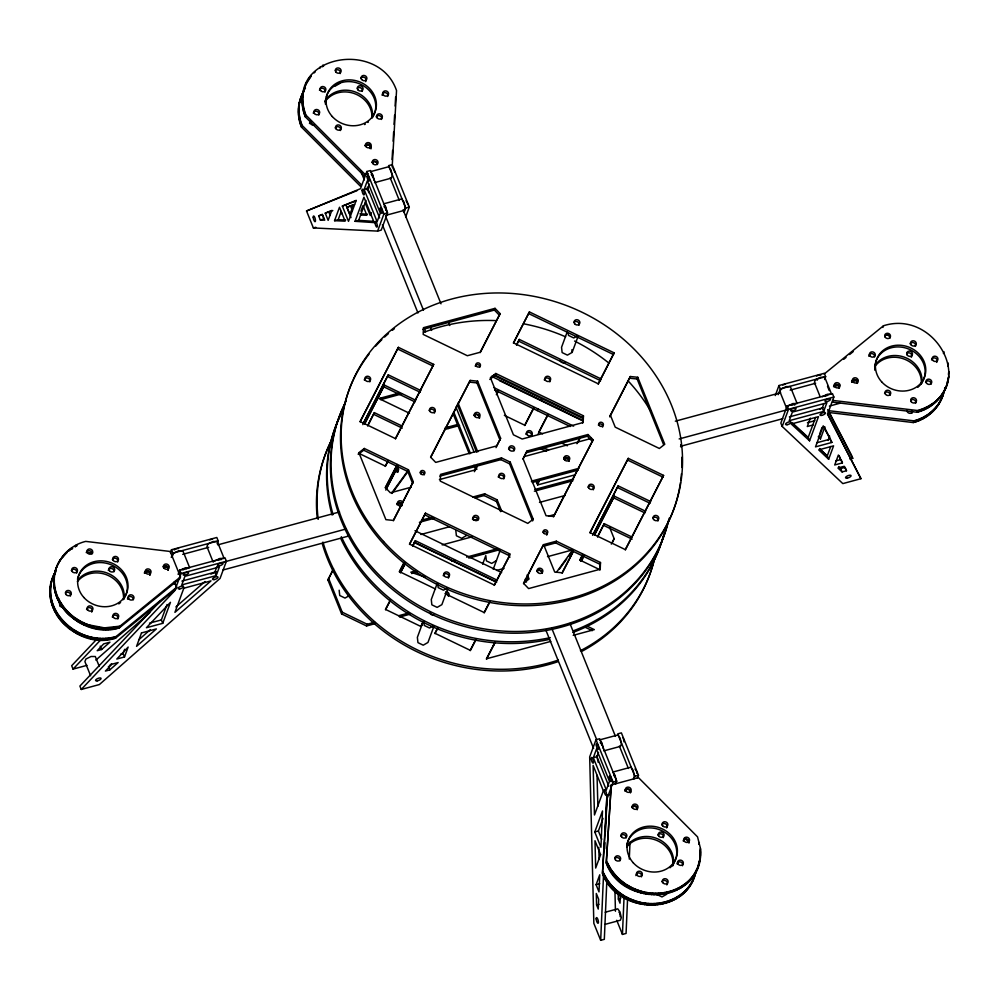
<?xml version="1.0" encoding="UTF-8"?>
<svg xmlns="http://www.w3.org/2000/svg" width="999" height="999" viewBox="0 0 999 999"><rect width="100%" height="100%" fill="white"/><g stroke="black" fill="none" stroke-linecap="round" stroke-linejoin="round"><path stroke-width="1.5" d="M174.388 581.568L176.673 587.225L176.036 588.935L115.497 638.211C77.785 650.936 32.88 606.705 56.281 570.304M176.673 587.225L116.121 636.5C80.907 648.039 37.4 610.352 54.258 574.063M53.746 582.042C53.559 563.224 67.42 545.704 85.714 541.396L170.205 551.473L180.469 576.91L179.832 578.633L119.281 627.909C83.104 639.71 39.735 600.324 58.054 563.748M367.844 173.551L364.985 174.326L364.348 176.049L305.257 116.783C302.073 108.554 300.749 98.976 303.958 90.559C297.927 101.061 297.502 114.273 302.098 125.375L361.188 184.64L360.552 186.363L301.461 127.098C296.666 115.547 297.365 101.723 304.046 91.046M364.985 174.326L305.894 115.072C283.853 55.569 378.696 38.049 396.541 90.572L392.17 166.983M700.424 856.88L699.787 858.603L700.411 848.251L697.539 836.862L638.448 777.609L611.251 784.952L606.256 863.086C622.777 909.952 705.594 903.608 700.411 848.251M947.789 381.506C944.317 396.516 931.93 408.566 917.082 412.262L832.592 402.172L833.216 400.462L917.706 410.539C980.444 391.308 937.611 308.491 883.503 325.749L824.15 374.051M582.604 422.889L583.428 415.796L495.816 373.489L490.409 377.709L513.424 434.802L522.165 439.023L583.191 422.515L583.428 415.796M599.637 569.605L600.461 562.512L556.331 541.196L543.506 544.667L523.538 583.316L528.621 588.586L600.224 569.23L600.461 562.512M606.855 880.456L604.32 939.335L600.686 940.309L603.571 873.688M604.645 848.9L604.907 842.694M605.382 831.855L605.918 819.455M606.181 813.261L606.78 799.312M620.367 894.842L620.004 903.196L618.356 899.088L618.169 891.895M627.547 899.362L626.073 933.453L622.439 934.427L624.05 897.239M629.283 859.078L630.019 842.032M392.07 159.528L392.595 150.362M393.119 141.184L393.631 132.018M394.068 124.376L394.593 115.21M395.117 106.044L395.641 96.866M696.216 870.017C688.561 916.757 616.708 914.909 602.459 873.388L606.83 796.99L607.454 795.266L610.327 794.492M602.459 873.388L607.454 795.266M606.256 863.086L611.251 784.952M946.777 384.603L948.825 375.911M697.464 868.256L699.612 860.014M944.617 389.048L944.842 387.637M302.784 93.943L305.819 84.49L311.188 76.086M693.668 878.571L695.591 871.74M944.005 391.82C940.521 406.83 928.146 418.868 913.286 422.565L828.795 412.487L829.432 410.776L913.91 420.854C928.508 417.145 941.195 405.407 944.33 390.434M942.981 394.905L943.368 393.544M568.868 461.351L568.943 459.328L566.695 457.492A2.947 2.61 20.2 0 0 563.973 458.229M694.78 875.511L692.557 881.18M698.576 865.209L696.353 870.878M52.023 579.732L53.134 576.673M55.819 569.418L56.931 566.358M51.211 582.454L52.223 579.37M54.995 572.14L56.019 569.055M50.874 583.841L51.511 582.117M53.047 577.072L55.295 571.803M56.831 566.77L58.679 562.474M50.587 585.227L51.224 583.516M54.383 574.924L55.557 571.528M58.042 564.198L59.353 561.226M50.362 586.638L50.986 584.914M54.158 576.323L54.783 574.612M58.716 562.937L60.077 559.989M59.441 561.713L60.852 558.791M50.175 588.061L50.812 586.338M53.971 577.747L54.608 576.023M50.05 589.485L50.687 587.762M53.846 579.17L54.483 577.447M62.512 556.468L61.888 558.179L68.531 550.224M49.975 590.909L50.612 589.198M53.771 580.606L54.396 578.883M62.787 557.067L63.424 555.344M49.95 592.357L50.587 590.634M63.736 555.968L64.361 554.258M49.975 593.793L50.612 592.07M53.771 583.478L54.371 580.319M50.062 595.242L50.687 593.518M53.846 584.927L54.408 581.768M64.71 554.92L65.347 553.196M65.734 553.896L66.371 552.172M50.187 596.678L50.824 594.967M53.983 586.363L54.483 583.204M66.808 552.897L67.433 551.186M50.375 598.126L50.999 596.403M54.158 587.812L54.608 584.652M50.599 599.562L51.236 597.839M54.396 589.248L54.795 586.088M69.043 551.023L69.68 549.313M50.887 600.998L51.523 599.288M54.683 590.684L55.032 587.537M70.217 550.149L70.854 548.426M51.224 602.434L51.861 600.711M55.02 592.12L55.32 588.973M72.053 547.577L71.428 549.3L72.665 548.488M51.611 603.858L52.248 602.135M55.407 593.543L55.657 590.397M52.048 605.269L52.685 603.558M55.844 594.954L56.031 591.82M52.535 606.68L53.172 604.957M56.331 596.366L56.468 593.244M75.237 547.002L75.874 545.279M53.072 608.066L53.696 606.356M56.868 597.764L56.955 594.642M76.573 546.316L77.198 544.592M53.659 609.452L54.283 607.729M57.443 599.138L57.492 596.041M54.283 610.814L54.92 609.103M58.079 600.499L58.716 598.788L58.079 597.414M54.957 612.162L55.594 610.451M58.754 601.86L59.391 600.137L58.716 598.788M55.694 613.498L56.319 611.775M59.478 603.184L60.115 601.473L59.391 600.137M56.456 614.81L57.093 613.099M60.252 604.495L60.889 602.784L60.115 601.473M57.28 616.108L57.905 614.385M61.064 605.794L61.701 604.07L60.889 602.784M58.142 617.382L58.766 615.659M61.926 607.067L62.562 605.344L61.701 604.07M59.041 618.631L59.665 616.907M62.837 608.316L63.461 606.593L62.562 605.344M59.99 619.855L60.614 618.131M63.774 609.54L64.411 607.817L63.461 606.593M60.976 621.053L61.601 619.33M64.76 610.739L65.397 609.015L64.411 607.817M62 622.215L62.625 620.504M65.797 611.912L66.421 610.189L65.397 609.015M63.062 623.364L63.699 621.64M66.858 613.049L67.495 611.338L66.421 610.189M64.161 624.475L64.798 622.752M67.957 614.16L68.594 612.449L67.495 611.338M65.31 625.561L65.934 623.838M69.106 615.247L69.73 613.523L68.594 612.449M66.483 626.61L67.108 624.887M70.28 616.296L70.904 614.585L69.73 613.523M67.695 627.622L68.319 625.911M71.491 617.32L72.115 615.596L70.904 614.585M68.931 628.608L69.568 626.897M72.727 618.294L73.364 616.583L72.115 615.596M70.205 629.557L70.842 627.847M74.001 619.243L74.638 617.532L73.364 616.583M71.516 630.469L72.14 628.758M75.312 620.167L75.936 618.443L74.638 617.532M72.84 631.343L73.476 629.632M76.636 621.041L77.273 619.318L75.936 618.443M74.201 632.192L74.838 630.469M77.997 621.878L78.634 620.154L77.273 619.318M75.587 632.979L76.224 631.268M79.383 622.677L80.02 620.953L78.634 620.154M76.998 633.741L77.635 632.03M80.794 623.426L81.431 621.715L80.02 620.953M78.434 634.465L79.071 632.742M82.23 624.15L82.867 622.427L81.431 621.715M79.895 635.139L80.519 633.416M83.679 624.825L84.316 623.114L82.867 622.427M81.369 635.776L81.993 634.053M85.165 625.461L85.789 623.738L84.316 623.114M82.855 636.363L83.491 634.652M86.651 626.048L87.288 624.338L85.789 623.738M84.366 636.912L85.002 635.189M88.162 626.598L88.799 624.887L104.445 627.872L119.917 626.186L180.469 576.91M85.889 637.412L86.526 635.701M89.685 627.11L90.322 625.386M87.425 637.874L88.062 636.163M91.221 627.572L91.858 625.849M88.986 638.299L89.61 636.575M92.77 627.984L93.406 626.261M90.534 638.661L91.171 636.937M94.331 628.346L94.967 626.635M92.108 638.985L92.745 637.262M95.904 628.671L96.528 626.96M93.681 639.26L94.318 637.549M97.477 628.945L98.114 627.235M95.267 639.497L95.892 637.774M99.051 629.183L99.688 627.459M96.841 639.672L97.477 637.961M100.637 629.37L101.274 627.647M98.426 639.81L99.063 638.099M102.223 629.507L102.86 627.784M100.012 639.909L100.649 638.186M103.809 629.595L104.445 627.872M299.6 101.473L302.647 93.094M303.396 91.171L306.443 82.78M101.598 639.947L102.235 638.224M105.395 629.632L106.031 627.921M299.275 102.86L299.9 101.149M302.647 93.531L303.696 90.834M306.443 83.217L307.08 81.506M298.988 104.258L299.625 102.535M307.842 80.732L308.479 79.021M298.751 105.669L299.388 103.946M302.547 95.355L303.184 93.631M298.576 107.08L299.213 105.37M302.372 96.766L303.009 95.055M308.616 79.533L309.24 77.81M309.428 78.359L310.052 76.636M298.451 108.504L299.076 106.793M302.247 98.202L302.872 96.478M103.184 639.947L103.809 638.224M106.968 629.632L107.605 627.909M310.289 77.21L310.914 75.487M298.376 109.94L299.001 108.217M302.173 99.625L302.797 97.914M298.351 111.376L298.976 109.665M302.148 101.061L302.772 99.351M298.376 112.825L299.013 111.101M302.173 102.51L302.797 100.787M104.758 639.897L105.382 638.174M108.554 629.582L109.178 627.859M298.451 114.261L299.088 112.55M302.247 103.946L302.884 102.235M298.589 115.709L299.213 113.986M302.385 105.395L303.009 103.671M106.319 639.797L106.955 638.074M110.115 629.482L110.752 627.759M298.763 117.145L299.4 115.434M302.56 106.843L303.197 105.12M299.001 118.594L299.638 116.871M302.797 108.279L303.434 106.556M107.88 639.647L108.516 637.924M111.676 629.333L112.313 627.622M299.288 120.03L299.925 118.307M303.084 109.715L303.708 107.992M299.625 121.453L300.249 119.743M303.421 111.151L304.046 109.428M109.428 639.447L110.065 637.737M113.224 629.145L113.861 627.422M319.817 68.332L320.454 66.608M300.012 122.889L300.637 121.166M303.808 112.575L304.433 110.852M110.964 639.21L111.601 637.499M114.76 628.908L115.397 627.185M300.449 124.301L301.074 122.577M304.245 113.986L304.87 112.263M322.964 65.035L322.34 66.758L323.639 66.034M300.936 125.699L301.561 123.988M304.72 115.397L305.357 113.674M112.487 638.923L113.124 637.212M116.284 628.621L116.92 626.897M301.461 127.098L302.098 125.375M305.257 116.783L305.894 115.072M113.998 638.598L114.635 636.875M117.795 628.284L118.431 626.56M115.497 638.211L116.121 636.5M119.281 627.909L119.917 626.186M124.5 656.955L128.147 647.052L116.796 659.04L124.5 656.955L123.127 653.558L124.688 649.313M170.442 552.609L171.491 549.737L216.82 537.487L218.182 540.884L217.133 543.743M171.279 557.43L172.864 553.134L171.491 549.737M172.49 555.943L173.439 553.371L178.621 550.799L182.854 550.824L189.698 567.782L185.464 567.757L181.568 569.68M162.737 623.326L170.454 602.335L146.416 627.734L162.737 623.326L161.363 619.929L167.033 604.532M174.438 584.415L175.487 581.555M178.122 574.388L179.708 570.092L225.025 557.842L226.398 561.238L220.067 578.421L99.388 684.552L81.256 689.46L79.895 686.063L160.627 600.749M179.708 570.092L181.069 573.488L174.75 590.671L81.256 689.46M334.565 220.667L339.498 207.255L345.117 221.179L334.565 220.667L338.199 219.68L345.729 220.055M338.199 219.68L341.159 211.638M216.209 575.599L219.38 566.995L184.927 576.311L181.768 584.902L216.209 575.599L214.847 572.202L216.958 566.47M366.833 171.503L360.514 188.686L306.531 210.976L313.374 227.934L377.61 231.094L381.243 230.107L387.562 212.924L370.467 170.529L366.833 171.503L383.941 213.898L377.61 231.094M364.148 189.485L367.307 180.894L380.307 213.112L377.135 221.703L364.148 189.485L367.769 188.499L369.355 184.203M355.045 221.316L363.936 197.165L374.188 222.602L355.045 221.316L358.678 220.342L373.401 221.328M360.939 211.126L362.412 207.093M358.678 220.342L365.984 200.449M371.278 212.662L370.254 215.472L365.209 202.972M404.108 212.312L405.694 208.017L388.586 165.622L392.22 164.648L409.315 207.043L405.631 217.07M364.298 448.464L358.891 452.684L358.254 454.395L363.661 450.187L364.298 448.464L408.441 469.78L413.274 481.768L393.394 520.754M367.732 425.949L374.35 412.637L401.523 425.761M364.685 423.963L384.478 385.152L415.721 400.237M362.812 424.637L388.274 374.837L420.866 390.572M360.152 421.865L398.389 347.34L433.703 364.385L395.467 438.923M381.268 397.902L380.644 399.625L401.548 393.968M375.574 623.526L366.558 625.961L341.596 613.91L327.922 579.982L333.491 568.706M341.596 613.91L342.232 612.187L328.559 578.271M412.637 483.491L407.804 471.503L408.441 469.78M366.558 625.961L367.195 624.25L374.7 622.215M448.439 428.496L449.063 426.785M422.802 329.42L494.405 310.065L495.042 308.341L500.112 313.624L480.232 352.61M430.681 457.48L470.192 380.419L477.597 381.168L500.611 438.261L496.028 447.639M413.336 545.067L415.359 540.671L497.327 580.257M409.565 544.455L425.474 513.161L510.227 554.095L494.255 585.014L409.503 544.08L425.474 513.161M499.975 439.985L476.96 382.892L477.597 381.168M489.785 379.42L495.192 375.212L495.816 373.489M516.57 345.179L519.293 339.423L601.261 379.008M513.498 343.206L529.408 311.925L614.148 352.859L598.251 384.14M423.164 621.59L417.37 637.337L417.944 642.632L423.239 645.192L427.959 642.457L433.753 626.698M437.075 583.778L431.281 599.537L431.855 604.832L437.15 607.38L441.87 604.645L447.664 588.898M475.149 497.939L484.065 495.541L484.69 493.818L497.177 499.85L501.81 511.363M439.885 476.123L500.861 459.627L501.498 457.917L510.227 462.137L533.216 519.168L532.592 520.891L509.602 463.848L510.227 462.137M500.599 511.638L496.54 501.56L497.177 499.85M468.768 558.079L482.729 554.308L483.366 552.584L497.277 548.801M537.262 410.589L537.899 408.866M541.058 400.274L541.695 398.564M567.345 331.531L561.55 347.277L562.125 352.572L567.42 355.132L572.152 352.397L577.946 336.651M482.642 564.148L485.801 555.556L486.376 560.851L491.67 563.411L496.391 560.676M523.076 459.115L527.01 451.011L588.024 434.515L593.094 439.785L553.533 516.82M493.231 569.268L500.074 550.649M538.886 479.782L537.462 483.653L536.351 480.881M575.249 474.775L537.649 484.927L539.235 480.631M493.194 646.241L493.831 644.517M523.626 583.653L543.506 544.667M526.373 452.734L587.4 436.226L588.024 434.515M542.869 546.391L555.694 542.919L556.331 541.196M610.389 415.159L609.752 416.883L630.344 376.523L637.749 377.272L664.772 444.255L659.365 448.476L615.222 427.16L610.389 415.159L630.344 376.523M663.561 444.555L637.125 378.983L637.749 377.272M597.614 536.975L604.233 523.663L631.405 536.775M594.567 534.977L614.36 496.166L645.604 511.251M593.394 534.29L618.156 485.851L650.749 501.598M590.034 532.892L628.271 458.354L663.586 475.412L625.349 549.937M609.59 527.347L614.148 538.648L612.112 543.094M615.684 784.015L616.733 781.156L599.637 738.748L596.003 739.735L589.685 756.917L593.843 923.351L600.686 940.309M593.319 757.717L596.478 749.113L609.477 781.343L606.318 789.934L593.319 757.717L596.94 756.73L598.526 752.434M594.767 831.967L602.497 810.976L600.923 847.239L594.767 831.967L598.401 830.993L603.034 818.393M607.317 797.889L613.111 782.13L596.003 739.735M615.347 783.478L616.296 780.893L614.997 775.199L612.749 772.09L630.881 767.182L633.129 770.304L634.427 775.998L633.478 778.571M633.803 779.12L634.865 776.248L617.757 733.853L621.39 732.879L638.486 775.274L637.437 778.134M775.261 395.567L778.958 385.539L824.275 373.289L825.649 376.673L824.587 379.545M596.091 884.702L599.737 874.799L599 891.907L596.091 884.702L599.712 883.728M778.209 394.655L780.319 388.923L778.958 385.539M603.046 874.774L603.096 871.677M606.843 864.46L606.893 861.363M603.671 876.135L604.308 874.425L603.683 873.051M607.467 865.833L608.104 864.11L607.467 862.749M604.358 877.497L604.982 875.773L604.308 874.425M608.154 867.182L608.778 865.459L608.104 864.11M605.082 878.82L605.719 877.11L604.982 875.773M608.878 868.506L609.502 866.795L608.778 865.459M605.856 880.131L606.48 878.421L605.719 877.11M609.652 869.829L610.277 868.106L609.502 866.795M606.668 881.43L607.305 879.707L606.48 878.421M610.464 871.116L611.101 869.405L610.277 868.106M607.529 882.704L608.166 880.981L607.305 879.707M611.326 872.389L611.95 870.666L611.101 869.405M608.428 883.953L609.065 882.229L608.166 880.981M612.225 873.638L612.862 871.915L611.95 870.666M609.378 885.176L610.014 883.453L609.065 882.229M613.174 874.862L613.798 873.138L612.862 871.915M610.364 886.375L611.001 884.652L610.014 883.453M614.16 876.061L614.785 874.337L613.798 873.138M860.938 478.696L827.534 414.21L833.853 397.028L832.479 393.631L787.162 405.881L780.843 423.077L782.205 426.461L842.819 483.603L860.938 478.696L827.584 413.561M611.388 887.549L612.025 885.826L611.001 884.652M615.184 877.234L615.821 875.511L614.785 874.337M782.205 426.461L788.523 409.278L787.162 405.881M612.449 888.685L613.086 886.962L612.025 885.826M616.246 878.371L616.883 876.66L615.821 875.511M613.561 889.797L614.185 888.086L613.086 886.962M617.357 879.482L617.981 877.771L616.883 876.66M614.697 890.883L615.334 889.16L614.185 888.086M618.493 880.569L619.13 878.845L617.981 877.771M615.871 891.932L616.508 890.209L615.334 889.16M619.667 881.618L620.304 879.907L619.13 878.845M617.082 892.956L617.719 891.233L616.508 890.209M620.879 882.641L621.515 880.918L620.304 879.907M618.331 893.93L618.955 892.219L617.719 891.233M622.115 883.628L622.752 881.905L621.515 880.918M619.605 894.879L620.229 893.168L618.955 892.219M623.388 884.577L624.025 882.854L622.752 881.905M620.903 895.791L621.54 894.08L620.229 893.168M624.7 885.489L625.337 883.765L624.025 882.854M622.24 896.677L622.864 894.954L621.54 894.08M626.036 886.363L626.66 884.639L625.337 883.765M623.601 897.514L624.225 895.791L622.864 894.954M627.397 887.199L628.021 885.476L626.66 884.639M624.987 898.313L625.611 896.59L624.225 895.791M628.783 887.999L629.407 886.275L628.021 885.476M626.398 899.063L627.022 897.352L625.611 896.59M630.194 888.76L630.819 887.037L629.407 886.275M627.834 899.787L628.458 898.064L627.022 897.352M631.618 889.472L632.255 887.749L630.819 887.037M629.283 900.461L629.919 898.738L628.458 898.064M633.079 890.146L633.703 888.436L632.255 887.749M630.756 901.098L631.393 899.375L629.919 898.738M634.552 890.783L635.189 889.06L633.703 888.436M632.255 901.685L632.879 899.974L631.393 899.375M636.051 891.37L636.675 889.659L635.189 889.06M810.389 418.119L807.304 426.523L813.236 424.912M633.766 902.234L634.39 900.524C655.968 908.678 684.452 900.474 693.768 878.171M637.549 891.92L638.186 890.209C659.765 898.376 688.249 890.171 697.564 867.856M635.289 902.746L635.913 901.023M639.073 892.432L639.71 890.708M636.825 903.196L637.449 901.485M640.621 892.894L641.246 891.17M809.577 440.809L791.27 424.013L818.468 416.67L809.577 440.809L808.216 437.425L815.534 417.532M638.373 903.62L639.01 901.897M642.17 893.306L642.794 891.583M639.934 903.983L640.559 902.272M643.731 893.668L644.355 891.957M823.676 411.388L826.835 402.797L792.382 412.1L789.222 420.691L823.676 411.388L822.302 407.992L823.888 403.696M641.495 904.307L642.132 902.596M645.292 893.993L645.928 892.282M643.081 904.582L643.706 902.871M646.865 894.28L647.502 892.557M644.655 904.819L645.292 903.096M648.451 894.505L649.088 892.781M646.241 905.007L646.865 903.283M650.037 894.692L650.661 892.969M819.567 434.178L822.04 427.472M647.827 905.144L648.451 903.421M651.623 894.829L652.247 893.106M818.231 436.825L820.454 438.911L824.887 426.848M649.412 905.231L650.037 903.508M653.209 894.917L653.833 893.193M650.986 905.269L651.623 903.558M654.782 894.954L655.419 893.243M652.572 905.269L653.209 903.546M656.368 894.954L656.992 893.231M654.145 905.219L654.782 903.496M657.941 894.904L658.578 893.181M655.719 905.119L656.343 903.396M659.502 894.804L660.139 893.081M657.28 904.969L657.904 903.246M661.063 894.654L661.7 892.944M828.071 440.372L829.632 436.126M658.828 904.782L659.452 903.059M662.612 894.467L663.249 892.744M660.364 904.532L660.988 902.821M664.16 894.23L664.785 892.507M661.887 904.245L662.512 902.534M665.684 893.943L666.308 892.219M828.658 459.253L818.705 449.875L833.591 445.854L828.658 459.253L827.284 455.869L830.743 446.478M663.398 903.92L664.023 902.197M667.182 893.606L667.819 891.882M664.884 903.546L665.521 901.822M668.681 893.231L669.305 891.508M666.358 903.121L666.995 901.398M670.154 892.806L670.791 891.083M667.807 902.646L668.443 900.936M671.603 892.332L672.24 890.621M669.243 902.134L669.879 900.411M673.039 891.82L673.676 890.109M670.654 901.585L671.291 899.862M674.45 891.27L675.087 889.547M882.879 327.46L883.503 325.749M672.04 900.973L672.677 899.262M675.836 890.671L676.46 888.948M673.401 900.336L674.025 898.613M677.197 890.022L677.821 888.311M674.725 899.649L675.361 897.939M678.521 889.335L679.158 887.624M676.036 898.925L676.66 897.202M679.832 888.611L680.456 886.9M677.31 898.163L677.934 896.44M681.093 887.849L681.73 886.125M678.546 897.352L679.183 895.628M682.342 887.037L682.966 885.326M698.751 844.217L699.375 842.507M679.757 896.503L680.381 894.792M683.553 886.2L684.178 884.477M680.931 895.628L681.555 893.905M684.727 885.314L685.351 883.591M682.067 894.704L682.692 892.981M685.863 884.39L686.488 882.679M683.166 893.755L683.803 892.032M686.962 883.441L687.599 881.717M684.228 892.756L684.864 891.046M688.024 882.454L688.661 880.731M699.912 851.423L700.549 849.699M685.252 891.732L685.888 890.022M689.048 881.418L689.685 879.707M699.987 852.859L700.624 851.136M686.238 890.683L686.875 888.96M690.034 880.369L690.671 878.645M700.024 854.307L700.649 852.584M687.187 889.585L687.811 887.874M690.971 879.282L691.608 877.559M699.999 855.743L700.624 854.02M688.086 888.473L688.711 886.75M691.882 878.158L692.507 876.435M699.924 857.167L700.549 855.456M688.948 887.324L689.572 885.601M692.732 877.01L693.368 875.286M689.76 886.15L690.384 884.427M693.556 875.836L694.18 874.113M690.521 884.939L691.158 883.228M694.317 874.625L694.954 872.914M691.246 883.715L691.882 881.992M695.042 873.401L695.679 871.677M699.375 861.425L700.012 859.702M691.92 882.467L692.557 880.743M695.304 873.126L696.353 870.429M699.1 862.824L699.725 861.101M694.58 875.886L695.604 872.789M698.376 865.571L699.4 862.487M913.286 422.565L913.91 420.854M917.082 412.262L917.706 410.539M914.759 422.14L915.384 420.429M918.556 411.838L919.18 410.114M916.208 421.678L916.845 419.955M920.004 411.363L920.641 409.64M917.644 421.166L918.281 419.443M921.44 410.851L922.065 409.128M943.406 353.509L944.043 351.798M919.055 420.604L919.679 418.893M922.851 410.289L923.476 408.579M920.441 420.005L921.066 418.294M924.237 409.69L924.862 407.979M921.802 419.368L922.427 417.644M925.586 409.053L926.223 407.33M923.126 418.681L923.763 416.958M926.922 408.366L927.559 406.643M924.425 417.957L925.062 416.233M928.221 407.642L928.858 405.919M925.698 417.182L926.335 415.472M929.495 406.88L930.131 405.157M926.947 416.383L927.572 414.66M930.743 406.069L931.368 404.345M928.146 415.534L928.783 413.823M931.942 405.219L932.579 403.509M948.113 362.962L947.764 366.121L948.401 364.398M929.32 414.647L929.957 412.937M933.116 404.345L933.753 402.622M930.469 413.736L931.093 412.013M934.252 403.421L934.889 401.698M931.567 412.774L932.192 411.064M935.364 402.472L935.988 400.749M932.629 411.788L933.266 410.065M936.425 401.473L937.05 399.762M933.653 410.764L934.29 409.041M937.449 400.449L938.073 398.738M934.639 409.702L935.264 407.992M938.436 399.4L939.06 397.677M948.413 373.326L949.05 371.616M935.576 408.616L936.213 406.905M939.372 398.301L940.009 396.591M948.388 374.762L949.025 373.052M936.488 407.505L937.112 405.781M940.271 397.19L940.908 395.467M937.337 406.356L937.974 404.632M941.133 396.041L941.77 394.318M938.148 405.169L938.785 403.459M941.945 394.867L942.581 393.144M938.923 403.971L939.559 402.247M942.719 393.656L943.343 391.945M948.014 379.046L948.638 377.322M939.647 402.747L940.284 401.024M943.443 392.432L944.754 389.46M947.776 380.444L948.413 378.733M940.321 401.486L940.958 399.775M947.489 381.843L948.126 380.132M940.946 400.212L941.582 398.489M944.742 389.897L945.379 388.186M941.533 398.913L943.181 394.543M945.329 388.599L946.977 384.228M470.192 380.419L430.606 457.13L435.689 462.412L496.653 445.916L500.611 438.261M398.389 347.34L360.077 421.528L395.392 438.573L433.703 364.385M363.436 422.927L388.274 374.837M364.61 423.613L384.478 385.152M367.707 425.524L374.35 412.637M388.112 460.576L385.277 466.083L359.465 453.621M385.352 466.421L388.186 460.926M327.922 579.982L332.867 570.429M397.227 464.51L385.314 487.549L390.397 492.832L411.176 487.212M385.389 487.912L396.591 466.221M386.426 488.374L397.627 466.683M385.789 490.097L398.401 465.696M413.274 481.768L393.319 520.417L385.901 519.655L358.891 452.684M500.112 313.624L480.157 352.26L467.345 355.731L423.201 334.415L423.439 327.697L495.042 308.341M529.408 311.925L513.436 342.832L598.189 383.766L614.148 352.859M404.245 562.175L399.388 571.578L435.514 589.023M412.575 546.041L415.359 540.671M516.508 344.805L519.293 339.423M399.45 571.952L404.308 562.549M400.462 572.477L405.319 563.074M400.512 572.852L405.382 563.448M390.334 599.974L385.477 609.39L420.779 626.435L422.864 622.402M496.341 394.705L498.426 390.671M385.539 609.765L390.397 600.349M497.102 393.731L498.489 391.046M477.847 464.51L475.024 469.967L439.398 479.595M474.4 471.69L477.222 466.221M533.741 407.729L524.712 425.199L504.345 415.359M421.541 625.474L422.927 622.777M524.775 425.574L533.803 408.104M527.01 451.011L523.051 458.666L546.053 515.709L553.458 516.471L593.094 439.785M437.687 627.884L434.915 633.266L470.217 650.312L475.774 639.56M547.864 414.548L538.836 432.018L542.619 433.841M434.977 633.641L437.749 628.259M538.211 433.741L547.927 414.922M494.318 585.389L509.59 555.819L424.837 514.885M489.697 601.76L484.14 612.512L445.242 593.718M484.203 612.887L489.76 602.135M576.935 443.693L580.394 436.975M470.279 650.686L475.836 639.934M577.684 442.732L579.77 438.698M495.192 641.882L486.451 658.791L550.836 641.395M486.488 659.215L495.229 642.295M573.314 551.111L562.112 572.802L554.707 572.04L543.668 544.705M562.187 573.164L572.677 552.822M628.271 458.354L589.959 532.542L625.274 549.6L663.586 475.412M582.679 554.545L579.845 560.039L600.212 569.88M592.607 535.314L618.156 485.851M579.919 560.389L582.042 556.268M581.018 560.739L583.141 556.618M594.492 534.64L614.36 496.166M581.093 561.088L583.928 555.581M597.589 536.538L604.233 523.663M611.326 544.118L614.148 538.648M54.246 574.5L55.657 572.027M304.683 89.336L305.444 88.124M60.215 560.501L61.026 559.328M473.863 415.472L476.223 414.098L478.359 414.835A2.947 2.61 20.2 0 1 479.158 418.019M391.72 493.007L407.305 471.553M392.008 493.469L408.504 470.754M556.381 572.402L572.877 549.687M559.415 569.068L566.745 558.978M568.581 556.443L573.151 550.137M97.178 638.773L71.678 665.709L73.052 669.105L87 665.334M73.052 669.105L100.674 639.922M314.136 72.915L315.197 71.928M101.586 649.525L109.94 642.195L103.671 643.88L97.203 650.711L101.586 649.525L100.225 646.141M95.867 660.089L149.763 612.687M109.478 665.571L111.563 663.736M138.699 639.872L150.35 629.62M109.803 669.879L118.144 662.537L111.876 664.235L105.407 671.066L109.803 669.879L108.429 666.483M175.886 606.942L204.982 581.543M843.693 359.353L846.078 357.417M849.637 354.52L853.196 351.623M533.216 519.168L527.809 523.389L440.284 481.118L440.522 474.4L501.498 457.917M523.638 583.204L529.045 578.983L527.31 574.662M335.002 86.201L339.722 83.466M577.285 335.901L573.751 337.949L568.456 335.389L568.169 332.742M348.576 596.016L345.03 598.076L339.735 595.516L339.161 590.222M466.396 535.576L461.675 538.311L456.381 535.751L455.806 530.457M447.015 588.149L443.469 590.197L438.174 587.637L437.749 583.666M433.104 625.961L429.558 628.009L424.263 625.449L423.838 621.478M666.708 894.205L661.987 896.94L656.693 894.38M214.723 561.013L219.905 558.453L224.138 558.466L217.295 541.508L213.062 541.495L207.879 544.055L206.93 546.628L213.199 562.175M210.951 574.125L214.847 572.202M822.177 396.803L827.359 394.243L831.593 394.268L824.762 377.31L820.516 377.285L815.334 379.845L814.385 382.43L820.092 396.566M819.704 409.278L822.302 407.992M357.03 190.647L306.531 210.976M318.669 215.859L322.402 214.31L324.762 220.18L320.317 219.955L318.669 215.859L322.29 214.872L323.951 218.981L320.317 219.955M325.237 213.137L331.793 210.439L328.147 220.342L325.237 213.137L332.792 210.539M342.345 206.081L356.218 200.349L348.501 221.341L342.345 206.081L355.681 201.086M346.99 207.268L353.546 204.558L349.9 214.46L346.99 207.268L354.545 204.658M445.179 427.834L457.43 424.513M444.555 429.558L459.59 425.487M524.687 456.443L591.458 438.374M482.729 554.308L499.438 549.762M364.972 145.617L369.418 144.418L371.166 148.751M374.575 182.655L391.308 178.122L392.257 175.549L390.959 169.855L388.711 166.733L370.579 171.641L372.827 174.75L374.138 180.444M313.374 227.934L315.796 227.273M383.941 213.898L387.562 212.924M405.694 208.017L409.315 207.043M399.4 393.007L378.946 398.539L409.465 413.274M172.864 553.134L218.182 540.884M780.319 388.923L825.649 376.673M182.717 554.345L208.716 547.315M217.732 544.88L339.535 511.95M675.336 421.178L780.594 392.719M790.172 390.134L815.634 383.254M144.393 572.989L148.901 571.765M163.936 567.707L168.456 566.483M397.028 504.707L401.548 503.484M564.398 459.453L568.906 458.229M833.578 386.7L839.585 385.065M851.623 381.818L857.641 380.194M181.069 573.488L226.398 561.238M679.158 438.948L787.437 409.677M788.523 409.278L833.853 397.028M224.575 561.838L346.378 528.908M472.814 497.027L484.69 493.818M531.368 481.156L578.858 468.331M532.217 482.48L578.221 470.054M181.893 581.106L216.895 571.64M222.914 570.017L349.238 535.876M680.519 446.316L782.766 418.681M789.36 416.895L823.376 407.704M829.395 406.081L839.909 403.234M421.516 520.179L431.905 517.37M534.989 489.46L573.576 479.045M419.393 522.302L434.24 518.294M534.365 491.183L572.951 480.769M807.417 422.727L814.834 420.716M420.904 534.49L449.425 526.773M473.439 520.279L477.947 519.055M539.485 502.41L565.009 495.516M149.5 623.139L161.363 619.929M817.107 442.669L830.456 439.073L824.013 426.635M442.182 544.917L472.152 536.813M548.576 516.146L554.57 514.522M831.83 442.457L815.509 446.865L823.238 425.874L831.83 442.457L830.918 440.197M415.01 571.078L410.826 572.202L425.399 577.197M451.71 561.151L454.707 560.339M466.608 557.117L483.366 552.584M411.588 573.551L417.17 572.04M120.567 654.258L123.127 653.558M835.913 460.889L841.046 459.503L842.419 462.887L834.714 464.972L838.361 455.069L842.419 462.887M849.949 459.103L852.734 458.354L851.373 454.957L829.332 412.425M838.636 466.558L840.733 468.543L845.117 467.357L846.49 470.741L842.095 471.928L837.911 467.982L844.18 466.283L846.49 470.741M496.69 570.417L504.083 568.419M547.514 556.668L572.502 549.912M398.713 615.721L409.228 612.874M399.588 617.032L410.089 614.185M573.214 635.339L594.318 629.632L586.001 625.611M603.746 750.873L620.479 746.353L621.428 743.78L620.129 738.086L617.882 734.964L599.75 739.859L601.997 742.981L603.309 748.676M613.111 782.13L616.733 781.156M634.865 776.248L638.486 775.274M596.59 904.969L596.303 893.468L598.676 899.325L598.251 909.078L596.59 904.969L599.013 904.32M618.356 899.088L620.766 898.438M605.207 912.237L617.757 908.84L620.004 911.962L621.316 917.656L620.367 920.229L605.019 924.375M885.776 334.815L888.885 334.478M359.952 213.798L367.482 214.173M360.839 214.997L366.87 215.297L362.937 205.557M629.707 378.234L637.125 378.983M469.555 382.142L476.96 382.892M86.526 552.26L92.682 552.984M542.919 447.852L548.738 449.85M539.373 448.563L546.653 451.061M87.288 624.338L88.799 624.887M636.675 889.659L638.186 890.209M632.879 899.974L634.39 900.524M528.771 313.649L613.523 354.57M518.656 341.146L600.624 380.731M495.192 375.212L582.804 417.52M493.518 375.287L582.941 418.481M491.508 376.348L582.305 420.204M499.525 380.644L582.892 420.904M493.856 387.6L573.651 426.136M494.592 389.985L570.267 426.523M397.764 349.051L433.067 366.109M627.647 460.077L662.949 477.122M561.925 443.169L567.357 445.791M387.637 376.548L420.242 392.295M617.519 487.574L650.124 503.309M383.853 386.863L415.084 401.948M613.723 497.889L644.967 512.974M500.861 459.627L509.602 463.848M373.726 414.36L402.247 428.134M603.608 525.374L632.13 539.148M484.065 495.541L496.54 501.56M363.661 450.187L407.804 471.503M555.694 542.919L599.837 564.235M414.972 530.719L501.635 572.577M414.722 542.382L496.69 581.967M413.923 542.357L496.466 582.217M583.978 626.66L592.307 630.681M342.232 612.187L367.195 624.25M63.824 608.091L59.853 606.168L59.278 600.874M792.195 422.727L808.216 437.425M819.542 448.563L827.284 455.869M793.081 424.1L805.419 435.739M821.141 450.549L826.747 455.844M684.989 838.398L689.36 842.781M494.405 310.065L499.475 315.347M587.4 436.226L592.469 441.508M828.558 411.7L852.734 458.354M839.023 455.581L840.371 458.191M458.029 402.947L477.772 451.848M457.392 404.657L476.56 452.135M453.658 411.813L470.492 453.534M475.711 466.483L476.873 469.355M453.022 413.536L469.28 453.808M473.926 465.322L475.661 469.642M508.678 554.607L509.827 557.442M827.522 386.326L829.232 390.572M827.659 409.665L828.795 412.487M840.733 468.543L842.095 471.928M819.08 435.514L820.454 438.911M535.939 480.694L537.649 484.927M390.197 177.81L399.238 200.225M403.084 209.79L441.021 303.821M448.601 322.627L449.775 325.524M569.942 623.501L615.446 736.338M619.368 746.041L628.408 768.456M478.533 414.947L479.707 417.844M629.632 789.597L630.794 792.494M385.539 216.134L423.476 310.165M430.469 327.535L431.643 330.419M551.81 628.396L596.74 739.797M526.685 576.386L527.834 579.258M360.789 171.204L364.298 179.882M367.207 187.113L379.632 217.919M382.38 224.725L417.982 312.974M424.4 328.883L425.562 331.78M455.906 407.018L474.001 451.86M525.299 579.12L526.473 582.017M545.729 629.757L593.581 748.388M596.49 755.619L608.803 786.151M350.624 206.281L352.36 210.602M345.966 205.107L350.999 217.595M598.401 830.993L601.748 839.322M340.971 211.338L342.07 214.086M616.745 920.291L622.439 934.427M328.858 212.163L330.032 215.047M99.276 666.408L95.292 656.518L91.046 656.505L85.864 659.065L84.915 661.638L90.622 675.774M596.94 756.73L598.251 762.424M367.769 188.499L368.743 192.77M571.865 349.75L572.152 352.397M597.027 775.261L597.889 806.255M614.947 891.033L615.446 911.25M598.801 847.339L599.113 859.49M626.823 846.94A25.524 22.577 20.2 0 1 655.856 840.059A25.524 22.577 20.2 0 1 672.926 864.435M672.851 865.184A25.524 22.577 20.2 0 1 672.764 865.921M627.01 845.816A25.524 22.577 20.2 0 1 657.267 838.648A25.524 22.577 20.2 0 1 673.276 864.934M657.904 835.139A2.947 2.61 20.2 0 1 661.75 834.09A2.947 2.61 20.2 0 1 663.199 837.699M683.154 840.883A2.947 2.61 20.2 0 1 686.862 839.06A2.947 2.61 20.2 0 1 688.673 842.806M661.925 881.78A2.947 2.61 20.2 0 1 666.108 880.918A2.947 2.61 20.2 0 1 666.82 884.889M626.873 844.605A25.524 22.577 20.2 0 1 659.652 829.744A25.524 22.577 20.2 0 1 674.175 862.574M673.801 863.211A25.524 22.577 20.2 0 1 669.979 867.781M614.885 858.303A2.947 2.61 20.2 0 1 620.004 860.776M666.995 827.384A2.947 2.61 20.2 0 1 666.595 827.934M661.7 824.824A2.947 2.61 20.2 0 1 667.22 826.735M635.913 875.611A2.947 2.61 20.2 0 1 639.273 872.989A2.947 2.61 20.2 0 1 641.458 876.847M620.679 835.913A2.947 2.61 20.2 0 1 626.198 837.824M676.96 863.835A2.947 2.61 20.2 0 1 680.669 862.012A2.947 2.61 20.2 0 1 682.479 865.758M624.775 790.846A2.947 2.61 20.2 0 1 628.483 789.01A2.947 2.61 20.2 0 1 630.282 792.756M631.83 807.155A2.947 2.61 20.2 0 1 635.676 806.118A2.947 2.61 20.2 0 1 637.125 809.714M108.292 570.454A2.947 2.61 20.2 0 1 111.638 568.518A2.947 2.61 20.2 0 1 114.036 571.728M114.673 627.597A2.947 2.61 20.2 0 1 114.273 628.159M113.049 628.87A2.947 2.61 20.2 0 1 111.551 628.895M77.435 581.605A25.524 22.577 20.2 0 1 106.468 574.737A25.524 22.577 20.2 0 1 123.526 599.113M77.622 580.494A25.524 22.577 20.2 0 1 107.492 573.164A25.524 22.577 20.2 0 1 124.001 598.876M65.497 592.981A2.947 2.61 20.2 0 1 70.392 596.103M86.326 552.647A2.947 2.61 20.2 0 1 89.66 550.711A2.947 2.61 20.2 0 1 92.058 553.921M112.313 617.095A2.947 2.61 20.2 0 1 116.021 615.259A2.947 2.61 20.2 0 1 117.832 619.005M71.291 570.591A2.947 2.61 20.2 0 1 75.137 569.542A2.947 2.61 20.2 0 1 76.586 573.139M127.547 599.2A2.947 2.61 20.2 0 1 130.532 596.515A2.947 2.61 20.2 0 1 133.304 599.787M112.313 559.502A2.947 2.61 20.2 0 1 116.159 558.466A2.947 2.61 20.2 0 1 117.607 562.062M77.472 579.27A25.524 22.577 20.2 0 1 111.801 565.059A25.524 22.577 20.2 0 1 123.139 599.725M120.579 602.459A25.524 22.577 20.2 0 1 120.017 602.959M119.418 603.433A25.524 22.577 20.2 0 1 118.806 603.896M86.551 609.602A2.947 2.61 20.2 0 1 90.609 607.916A2.947 2.61 20.2 0 1 91.658 612.075M168.294 569.617A2.947 2.61 20.2 0 1 167.882 570.192M163.374 566.533A2.947 2.61 20.2 0 1 168.506 568.993M144.643 572.627A2.947 2.61 20.2 0 1 148.701 570.941A2.947 2.61 20.2 0 1 149.763 575.099M357.317 88.287A2.947 2.61 20.2 0 1 362.212 91.396M324.962 101.848A25.524 22.577 20.2 0 1 354.083 93.481A25.524 22.577 20.2 0 1 371.928 118.144M325.199 100.749A25.524 22.577 20.2 0 1 354.72 91.758A25.524 22.577 20.2 0 1 372.49 117.17M313.998 124.987A2.947 2.61 20.2 0 1 310.327 121.166M309.478 123.526A2.947 2.61 20.2 0 1 311.313 121.616M313.274 113.212A2.947 2.61 20.2 0 1 316.983 111.376A2.947 2.61 20.2 0 1 318.781 115.122M326.248 96.878A25.524 22.577 20.2 0 1 360.202 84.091A25.524 22.577 20.2 0 1 372.415 117.532M368.406 121.99A25.524 22.577 20.2 0 1 367.819 122.465M365.272 124.188A25.524 22.577 20.2 0 1 364.598 124.563M325.449 104.233A25.524 22.577 20.2 0 1 325.874 98.302M335.339 70.479A2.947 2.61 20.2 0 1 340.234 73.589M382.142 95.28A2.947 2.61 20.2 0 1 385.502 92.657A2.947 2.61 20.2 0 1 387.674 96.503M335.164 127.984A2.947 2.61 20.2 0 1 339.011 126.948A2.947 2.61 20.2 0 1 340.459 130.544M360.701 78.521A2.947 2.61 20.2 0 1 364.885 77.672A2.947 2.61 20.2 0 1 365.609 81.643M376.186 116.895A2.947 2.61 20.2 0 1 380.032 115.859A2.947 2.61 20.2 0 1 381.481 119.455M319.468 90.26A2.947 2.61 20.2 0 1 323.177 88.424A2.947 2.61 20.2 0 1 324.987 92.17M372.265 162.075A2.947 2.61 20.2 0 1 377.397 164.523M365.035 145.654A2.947 2.61 20.2 0 1 368.881 144.618A2.947 2.61 20.2 0 1 370.329 148.214M874.774 366.558A25.524 22.577 20.2 0 1 904.257 359.091A25.524 22.577 20.2 0 1 921.253 384.215M874.587 366.084A25.524 22.577 20.2 0 1 904.495 357.23A25.524 22.577 20.2 0 1 921.79 383.229M911.6 356.718A2.947 2.61 20.2 0 1 911.2 357.28M906.705 353.609A2.947 2.61 20.2 0 1 911.825 356.081M912.674 411.313A2.947 2.61 20.2 0 1 909.34 413.249A2.947 2.61 20.2 0 1 906.942 410.04M911.538 411.026A2.947 2.61 20.2 0 1 912.05 413.024M884.727 335.801A2.947 2.61 20.2 0 1 889.847 338.274M875.636 362.2A25.524 22.577 20.2 0 1 908.441 348.926A25.524 22.577 20.2 0 1 922.926 380.944M922.577 381.593A25.524 22.577 20.2 0 1 921.802 382.867M921.378 383.479A25.524 22.577 20.2 0 1 920.928 384.066M920.466 384.652A25.524 22.577 20.2 0 1 919.979 385.214M919.467 385.764A25.524 22.577 20.2 0 1 918.93 386.301M918.381 386.813A25.524 22.577 20.2 0 1 917.806 387.312M874.912 370.304A25.524 22.577 20.2 0 1 875.436 362.912M931.555 359.915A2.947 2.61 20.2 0 1 935.613 358.229A2.947 2.61 20.2 0 1 936.675 362.387M910.726 400.249A2.947 2.61 20.2 0 1 915.621 403.359M868.83 356.268A2.947 2.61 20.2 0 1 871.815 353.584A2.947 2.61 20.2 0 1 874.6 356.855M925.574 382.217A2.947 2.61 20.2 0 1 931.093 384.14M884.552 393.306A2.947 2.61 20.2 0 1 890.072 395.229M910.101 343.856A2.947 2.61 20.2 0 1 913.948 342.807A2.947 2.61 20.2 0 1 915.396 346.403M833.653 386.388A2.947 2.61 20.2 0 1 837.349 384.54A2.947 2.61 20.2 0 1 839.172 388.286M851.76 382.155A2.947 2.61 20.2 0 1 855.119 379.545A2.947 2.61 20.2 0 1 857.304 383.391M654.345 558.953A172.964 152.997 20.2 0 1 582.117 651.186M557.742 661.75A172.964 152.997 20.2 0 1 322.302 543.806M317.295 518.518A172.964 152.997 20.2 0 1 331.618 440.372M525.886 434.328A2.947 2.61 20.2 0 1 529.595 432.492A2.947 2.61 20.2 0 1 531.406 436.238M581.868 559.178A2.947 2.61 20.2 0 1 581.793 561.201M445.292 593.369A2.947 2.61 20.2 0 1 448.464 595.966M396.366 468.743A2.947 2.61 20.2 0 1 397.827 472.352M655.244 556.006A172.964 152.997 20.2 0 1 580.419 650.699M558.379 660.039A172.964 152.997 20.2 0 1 322.939 542.095M318.219 519.343A172.964 152.997 20.2 0 1 332.242 438.648M582.142 556.83A2.947 2.61 20.2 0 1 580.806 560.739M445.916 591.658A2.947 2.61 20.2 0 1 448.451 596.141M397.003 467.033A2.947 2.61 20.2 0 1 395.342 471.915M367.02 189.173A2.947 0.862 74.9 0 1 367.545 190.497M384.003 206.756A2.947 0.862 74.9 0 1 384.777 207.168M385.065 207.655A2.947 0.862 74.9 0 1 385.939 210.439M371.228 174.488A2.947 0.862 74.9 0 1 372.802 177.485M618.955 912.149A2.947 0.862 74.9 0 1 619.255 912.636M619.78 913.948A2.947 0.862 74.9 0 1 620.167 916.657M600.187 742.769A2.947 0.862 74.9 0 1 600.399 742.719M600.948 743.169A2.947 0.862 74.9 0 1 601.773 744.979M613.948 775.399A2.947 0.862 74.9 0 1 614.522 776.498M218.706 559.977A2.947 1.074 -22 0 1 221.216 559.602M182.917 569.954A2.947 1.074 -22 0 1 184.266 569.28M185.677 568.906A2.947 1.074 -22 0 1 186.763 568.906M817.07 380.244A2.947 1.074 -22 0 1 817.457 379.857M825.461 396.079A2.947 1.074 -22 0 1 827.572 395.392M791.72 405.082A2.947 1.074 -22 0 1 794.717 405.094M816.62 376.086A2.947 1.074 -22 0 1 817.956 375.424M818.681 375.187A2.947 1.074 -22 0 1 820.791 375.199M782.804 385.04A2.947 1.074 -22 0 1 784.927 384.353M634.939 769.105A2.947 0.862 74.9 0 1 635.701 769.517M636.001 770.004A2.947 0.862 74.9 0 1 636.725 772.052M636.863 772.789A2.947 0.862 74.9 0 1 636.925 773.463M623.001 737.774A2.947 0.862 74.9 0 1 623.726 739.834M623.863 740.571A2.947 0.862 74.9 0 1 623.925 741.807M405.981 200.824A2.947 0.862 74.9 0 1 407.692 204.558M392.982 168.606A2.947 0.862 74.9 0 1 393.831 169.543M394.106 170.167A2.947 0.862 74.9 0 1 394.692 172.34M209.802 539.935A2.947 1.074 -22 0 1 212.512 539.198M174.188 549.987A2.947 1.074 -22 0 1 175.349 549.238M176.061 548.938A2.947 1.074 -22 0 1 178.559 548.563M498.214 477.047A2.947 2.61 20.2 0 1 501.923 475.224A2.947 2.61 20.2 0 1 503.733 478.958M574.088 322.227A2.947 2.61 20.2 0 1 578.983 325.337M443.194 575.674A2.947 2.61 20.2 0 1 447.265 573.988A2.947 2.61 20.2 0 1 448.314 578.146M653.021 517.932A2.947 2.61 20.2 0 1 657.916 521.041M364.26 379.97A2.947 2.61 20.2 0 1 367.969 378.146A2.947 2.61 20.2 0 1 369.78 381.88M563.811 458.666A2.947 2.61 20.2 0 1 568.931 461.138M851.623 381.905A2.947 2.61 20.2 0 1 854.969 379.97A2.947 2.61 20.2 0 1 857.367 383.179M833.703 386.176A2.947 2.61 20.2 0 1 839.235 388.062M397.04 503.821A2.947 2.61 20.2 0 1 402.048 503.733M397.277 503.696A2.947 2.61 20.2 0 1 402.247 504.795M144.48 573.051A2.947 2.61 20.2 0 1 148.189 571.228A2.947 2.61 20.2 0 1 150 574.962M163.224 566.97A2.947 2.61 20.2 0 1 168.369 568.718M168.356 569.405A2.947 2.61 20.2 0 1 168.132 570.054M474.1 415.334A2.947 2.61 20.2 0 1 479.22 417.807M365.272 145.529A2.947 2.61 20.2 0 1 370.179 148.639M372.103 162.5A2.947 2.61 20.2 0 1 377.26 164.248M537.075 570.704A2.947 2.61 20.2 0 1 542.195 573.176M536.925 571.141A2.947 2.61 20.2 0 1 542.057 572.914M631.668 807.592A2.947 2.61 20.2 0 1 637.187 809.502M624.825 790.646A2.947 2.61 20.2 0 1 630.357 792.519M678.658 492.42A172.964 152.997 20.2 0 1 462.45 595.229A172.964 152.997 20.2 0 1 352.909 380.694M353.434 379.558A172.964 152.997 20.2 0 1 369.18 353.883M375.686 346.104A172.964 152.997 20.2 0 1 381.843 339.66M384.615 337.013A172.964 152.997 20.2 0 1 388.436 333.579M392.382 330.282A172.964 152.997 20.2 0 1 394.405 328.671M680.769 444.617A172.964 152.997 20.2 0 1 681.068 447.152M681.805 457.33A172.964 152.997 20.2 0 1 681.817 467.482M681.455 473.788A172.964 152.997 20.2 0 1 680.806 480.044M680.469 482.542A172.964 152.997 20.2 0 1 679.869 486.263M679.645 487.5A172.964 152.997 20.2 0 1 678.92 491.196M508.553 448.901A2.947 2.61 20.2 0 1 514.06 450.824M546.965 534.665A2.36 2.085 20.2 0 1 546.64 535.102M543.044 532.167A2.36 2.085 20.2 0 1 547.14 534.14M598.339 425.025A2.36 2.085 20.2 0 1 601.41 424.188A2.36 2.085 20.2 0 1 602.572 427.072M475.237 366.171A2.36 2.085 20.2 0 1 477.909 364.623A2.36 2.085 20.2 0 1 479.832 367.182M420.192 472.839A2.36 2.085 20.2 0 1 424.288 474.812M544.268 379.957A2.947 2.61 20.2 0 1 547.976 378.134A2.947 2.61 20.2 0 1 549.787 381.88M429.095 410.539A2.947 2.61 20.2 0 1 432.942 409.503A2.947 2.61 20.2 0 1 434.39 413.099M472.415 519.105A2.947 2.61 20.2 0 1 478.171 519.692M587.999 487.275A2.947 2.61 20.2 0 1 591.845 486.238A2.947 2.61 20.2 0 1 593.294 489.835M663.249 536.313A172.964 152.997 20.2 0 1 572.914 632.454M549.637 639.335A172.964 152.997 20.2 0 1 340.721 538.449M332.08 515.059A172.964 152.997 20.2 0 1 338.986 418.506M339.523 417.37A172.964 152.997 20.2 0 1 341.171 413.986M433.803 614.947A2.947 2.61 20.2 0 1 430.057 613.136M564.747 362.425A2.947 2.61 20.2 0 1 560.164 360.202M664.198 533.391A172.964 152.997 20.2 0 1 573.551 630.731M550.274 637.624A172.964 152.997 20.2 0 1 341.346 536.725M333.067 514.597A172.964 152.997 20.2 0 1 340.147 415.646M340.696 414.523A172.964 152.997 20.2 0 1 342.37 411.151M668.256 521.141A172.964 152.997 20.2 0 1 448.988 621.553A172.964 152.997 20.2 0 1 344.967 403.683M402.01 505.656A2.947 2.61 20.2 0 1 397.814 504.557A2.947 2.61 20.2 0 1 399.063 500.911A2.947 2.61 20.2 0 1 403.034 502.647M669.168 518.206A172.964 152.997 20.2 0 1 449.625 619.83A172.964 152.997 20.2 0 1 346.166 400.849M423.588 332.467A172.964 152.997 20.2 0 1 495.991 320.617M523.851 323.851A172.964 152.997 20.2 0 1 565.621 336.838M574.575 341.046A172.964 152.997 20.2 0 1 608.816 362.999M628.109 380.906A172.964 152.997 20.2 0 1 650.861 411.338M141.496 632.929L136.563 646.341L156.381 628.908L141.496 632.929M183.816 588.224L174.925 612.362L211.001 580.869L183.816 588.224M387.125 212.675L386.176 215.247L404.308 210.352L405.257 207.767L403.958 202.073L401.698 198.951L383.579 203.858L385.826 206.968L387.125 212.675M603.359 790.833L594.48 814.984L593.106 765.396L603.359 790.833M600.599 854.657L595.679 868.056L594.992 840.733L600.599 854.657M780.893 389.16L779.944 391.733L786.787 408.691L787.736 406.118L792.919 403.559L797.152 403.571L790.309 386.613L786.076 386.601L780.893 389.16M658.828 836.063A2.947 2.61 20.2 0 0 663.836 835.976A2.947 2.61 20.2 0 0 660.901 832.042A2.947 2.61 20.2 0 0 658.828 836.063M684.29 841.17A2.947 2.61 20.2 0 0 689.31 841.083A2.947 2.61 20.2 0 0 686.363 837.162A2.947 2.61 20.2 0 0 684.29 841.17M632.754 808.091A2.947 2.61 20.2 0 0 637.762 807.991A2.947 2.61 20.2 0 0 634.827 804.07A2.947 2.61 20.2 0 0 632.754 808.091M633.291 862.836A25.524 22.577 20.2 0 0 676.073 858.178A25.524 22.577 20.2 0 0 647.277 826.323A25.524 22.577 20.2 0 0 633.291 862.836M662.849 882.704A2.947 2.61 20.2 0 0 667.856 882.616A2.947 2.61 20.2 0 0 664.922 878.683A2.947 2.61 20.2 0 0 662.849 882.704M615.409 859.789A2.947 2.61 20.2 0 0 620.416 859.702A2.947 2.61 20.2 0 0 617.482 855.781A2.947 2.61 20.2 0 0 615.409 859.789M662.624 825.748A2.947 2.61 20.2 0 0 667.632 825.661A2.947 2.61 20.2 0 0 664.697 821.74A2.947 2.61 20.2 0 0 662.624 825.748M637.075 875.211A2.947 2.61 20.2 0 0 642.082 875.124A2.947 2.61 20.2 0 0 639.148 871.19A2.947 2.61 20.2 0 0 637.075 875.211M621.603 836.837A2.947 2.61 20.2 0 0 626.61 836.75A2.947 2.61 20.2 0 0 623.676 832.829A2.947 2.61 20.2 0 0 621.603 836.837M678.096 864.123A2.947 2.61 20.2 0 0 683.104 864.035A2.947 2.61 20.2 0 0 680.169 860.114A2.947 2.61 20.2 0 0 678.096 864.123M625.911 791.121A2.947 2.61 20.2 0 0 630.918 791.033A2.947 2.61 20.2 0 0 627.984 787.112A2.947 2.61 20.2 0 0 625.911 791.121M109.44 570.741A2.947 2.61 20.2 0 0 114.448 570.654A2.947 2.61 20.2 0 0 111.513 566.72A2.947 2.61 20.2 0 0 109.44 570.741M113.449 617.382A2.947 2.61 20.2 0 0 118.469 617.295A2.947 2.61 20.2 0 0 115.522 613.361A2.947 2.61 20.2 0 0 113.449 617.382M145.779 572.914A2.947 2.61 20.2 0 0 150.787 572.814A2.947 2.61 20.2 0 0 147.852 568.893A2.947 2.61 20.2 0 0 145.779 572.914M83.891 597.514A25.524 22.577 20.2 0 0 126.673 592.857A25.524 22.577 20.2 0 0 97.89 561.001A25.524 22.577 20.2 0 0 83.891 597.514M66.009 594.467A2.947 2.61 20.2 0 0 71.016 594.38A2.947 2.61 20.2 0 0 68.082 590.446A2.947 2.61 20.2 0 0 66.009 594.467M87.462 552.934A2.947 2.61 20.2 0 0 92.47 552.847A2.947 2.61 20.2 0 0 89.535 548.926A2.947 2.61 20.2 0 0 87.462 552.934M128.709 598.801A2.947 2.61 20.2 0 0 133.716 598.713A2.947 2.61 20.2 0 0 130.782 594.78A2.947 2.61 20.2 0 0 128.709 598.801M72.203 571.515A2.947 2.61 20.2 0 0 77.223 571.428A2.947 2.61 20.2 0 0 74.276 567.494A2.947 2.61 20.2 0 0 72.203 571.515M113.224 560.427A2.947 2.61 20.2 0 0 118.244 560.339A2.947 2.61 20.2 0 0 115.297 556.418A2.947 2.61 20.2 0 0 113.224 560.427M87.687 609.889A2.947 2.61 20.2 0 0 92.695 609.802A2.947 2.61 20.2 0 0 89.76 605.869A2.947 2.61 20.2 0 0 87.687 609.889M163.911 568.006A2.947 2.61 20.2 0 0 168.918 567.919A2.947 2.61 20.2 0 0 165.984 563.998A2.947 2.61 20.2 0 0 163.911 568.006M357.829 89.773A2.947 2.61 20.2 0 0 362.837 89.673A2.947 2.61 20.2 0 0 359.902 85.752A2.947 2.61 20.2 0 0 357.829 89.773M314.41 113.499A2.947 2.61 20.2 0 0 319.418 113.411A2.947 2.61 20.2 0 0 316.483 109.478A2.947 2.61 20.2 0 0 314.41 113.499M365.959 146.578A2.947 2.61 20.2 0 0 370.966 146.491A2.947 2.61 20.2 0 0 368.032 142.57A2.947 2.61 20.2 0 0 365.959 146.578M332.292 116.546A25.524 22.577 20.2 0 0 375.075 111.876A25.524 22.577 20.2 0 0 346.278 80.032A25.524 22.577 20.2 0 0 332.292 116.546M335.864 71.965A2.947 2.61 20.2 0 0 340.871 71.878A2.947 2.61 20.2 0 0 337.937 67.944A2.947 2.61 20.2 0 0 335.864 71.965M383.304 94.88A2.947 2.61 20.2 0 0 388.311 94.793A2.947 2.61 20.2 0 0 385.377 90.859A2.947 2.61 20.2 0 0 383.304 94.88M336.089 128.921A2.947 2.61 20.2 0 0 341.096 128.821A2.947 2.61 20.2 0 0 338.162 124.9A2.947 2.61 20.2 0 0 336.089 128.921M361.626 79.458A2.947 2.61 20.2 0 0 366.633 79.371A2.947 2.61 20.2 0 0 363.698 75.437A2.947 2.61 20.2 0 0 361.626 79.458M377.11 117.832A2.947 2.61 20.2 0 0 382.118 117.745A2.947 2.61 20.2 0 0 379.183 113.811A2.947 2.61 20.2 0 0 377.11 117.832M320.604 90.547A2.947 2.61 20.2 0 0 325.612 90.459A2.947 2.61 20.2 0 0 322.677 86.526A2.947 2.61 20.2 0 0 320.604 90.547M372.802 163.536A2.947 2.61 20.2 0 0 377.809 163.449A2.947 2.61 20.2 0 0 374.875 159.528A2.947 2.61 20.2 0 0 372.802 163.536M907.229 355.095A2.947 2.61 20.2 0 0 912.237 355.007A2.947 2.61 20.2 0 0 909.302 351.074A2.947 2.61 20.2 0 0 907.229 355.095M885.251 337.287A2.947 2.61 20.2 0 0 890.259 337.2A2.947 2.61 20.2 0 0 887.324 333.266A2.947 2.61 20.2 0 0 885.251 337.287M852.921 381.755A2.947 2.61 20.2 0 0 857.929 381.668A2.947 2.61 20.2 0 0 854.994 377.747A2.947 2.61 20.2 0 0 852.921 381.755M881.68 381.868A25.524 22.577 20.2 0 0 924.462 377.197A25.524 22.577 20.2 0 0 895.678 345.354A25.524 22.577 20.2 0 0 881.68 381.868M932.691 360.202A2.947 2.61 20.2 0 0 937.699 360.115A2.947 2.61 20.2 0 0 934.764 356.181A2.947 2.61 20.2 0 0 932.691 360.202M911.238 401.735A2.947 2.61 20.2 0 0 916.258 401.635A2.947 2.61 20.2 0 0 913.323 397.714A2.947 2.61 20.2 0 0 911.238 401.735M869.992 355.869A2.947 2.61 20.2 0 0 875.012 355.781A2.947 2.61 20.2 0 0 872.077 351.848A2.947 2.61 20.2 0 0 869.992 355.869M926.498 383.154A2.947 2.61 20.2 0 0 931.505 383.067A2.947 2.61 20.2 0 0 928.571 379.133A2.947 2.61 20.2 0 0 926.498 383.154M885.476 394.243A2.947 2.61 20.2 0 0 890.484 394.155A2.947 2.61 20.2 0 0 887.549 390.222A2.947 2.61 20.2 0 0 885.476 394.243M911.013 344.78A2.947 2.61 20.2 0 0 916.033 344.692A2.947 2.61 20.2 0 0 913.098 340.759A2.947 2.61 20.2 0 0 911.013 344.78M834.789 386.663A2.947 2.61 20.2 0 0 839.809 386.576A2.947 2.61 20.2 0 0 836.875 382.642A2.947 2.61 20.2 0 0 834.789 386.663M527.022 434.615A2.947 2.61 20.2 0 0 532.03 434.528A2.947 2.61 20.2 0 0 529.095 430.594A2.947 2.61 20.2 0 0 527.022 434.615M792.17 410.964A2.947 1.074 -22 0 0 796.091 408.479A2.947 1.074 -22 0 0 791.745 409.14A2.947 1.074 -22 0 0 792.17 410.964M847.152 478.134A2.947 1.074 -22 0 0 851.073 475.649A2.947 1.074 -22 0 0 846.727 476.298A2.947 1.074 -22 0 0 847.152 478.134M821.565 415.397A2.947 1.074 -22 0 0 825.474 412.924A2.947 1.074 -22 0 0 821.128 413.574A2.947 1.074 -22 0 0 821.565 415.397M787.112 424.712A2.947 1.074 -22 0 0 791.021 422.227A2.947 1.074 -22 0 0 786.688 422.889A2.947 1.074 -22 0 0 787.112 424.712M826.623 401.648A2.947 1.074 -22 0 0 830.531 399.175A2.947 1.074 -22 0 0 826.198 399.825A2.947 1.074 -22 0 0 826.623 401.648M596.303 744.979A2.947 0.862 74.9 0 0 598.076 749.387A2.947 0.862 74.9 0 0 597.902 745.254A2.947 0.862 74.9 0 0 596.303 744.979M596.178 918.855A2.947 0.862 74.9 0 0 597.951 923.263A2.947 0.862 74.9 0 0 597.777 919.13A2.947 0.862 74.9 0 0 596.178 918.855M604.233 790.958A2.947 0.862 74.9 0 0 606.018 795.354A2.947 0.862 74.9 0 0 605.844 791.22A2.947 0.862 74.9 0 0 604.233 790.958M591.246 758.728A2.947 0.862 74.9 0 0 593.019 763.136A2.947 0.862 74.9 0 0 592.844 759.003A2.947 0.862 74.9 0 0 591.246 758.728M609.303 777.197A2.947 0.862 74.9 0 0 611.076 781.605A2.947 0.862 74.9 0 0 610.901 777.472A2.947 0.862 74.9 0 0 609.303 777.197M362.075 190.497A2.947 0.862 74.9 0 0 363.848 194.905A2.947 0.862 74.9 0 0 363.673 190.772A2.947 0.862 74.9 0 0 362.075 190.497M375.062 222.727A2.947 0.862 74.9 0 0 376.848 227.123A2.947 0.862 74.9 0 0 376.673 222.989A2.947 0.862 74.9 0 0 375.062 222.727M367.132 176.748A2.947 0.862 74.9 0 0 368.906 181.156A2.947 0.862 74.9 0 0 368.731 177.023A2.947 0.862 74.9 0 0 367.132 176.748M380.119 208.978A2.947 0.862 74.9 0 0 381.905 213.374A2.947 0.862 74.9 0 0 381.73 209.241A2.947 0.862 74.9 0 0 380.119 208.978M313.224 217.282A2.947 0.862 74.9 0 0 314.997 221.678A2.947 0.862 74.9 0 0 314.822 217.545A2.947 0.862 74.9 0 0 313.224 217.282M179.658 588.911A2.947 1.074 -22 0 0 183.566 586.438A2.947 1.074 -22 0 0 179.233 587.087A2.947 1.074 -22 0 0 179.658 588.911M214.098 579.607A2.947 1.074 -22 0 0 218.019 577.122A2.947 1.074 -22 0 0 213.674 577.784A2.947 1.074 -22 0 0 214.098 579.607M184.715 575.162A2.947 1.074 -22 0 0 188.624 572.689A2.947 1.074 -22 0 0 184.291 573.339A2.947 1.074 -22 0 0 184.715 575.162M219.156 565.859A2.947 1.074 -22 0 0 223.077 563.374A2.947 1.074 -22 0 0 218.731 564.035A2.947 1.074 -22 0 0 219.156 565.859M97.153 680.868A2.947 1.074 -22 0 0 101.061 678.383A2.947 1.074 -22 0 0 96.728 679.045A2.947 1.074 -22 0 0 97.153 680.868M383.579 541.495A172.964 152.997 20.2 0 0 673.526 509.877A172.964 152.997 20.2 0 0 478.396 294.031A172.964 152.997 20.2 0 0 383.579 541.495M574.612 323.713A2.947 2.61 20.2 0 0 579.62 323.626A2.947 2.61 20.2 0 0 576.685 319.692A2.947 2.61 20.2 0 0 574.612 323.713M509.465 449.837A2.947 2.61 20.2 0 0 514.485 449.75A2.947 2.61 20.2 0 0 511.538 445.816A2.947 2.61 20.2 0 0 509.465 449.837M543.581 533.016A2.36 2.085 20.2 0 0 547.589 532.942A2.36 2.085 20.2 0 0 545.242 529.795A2.36 2.085 20.2 0 0 543.581 533.016M599.2 425.424A2.36 2.085 20.2 0 0 603.209 425.349A2.36 2.085 20.2 0 0 600.861 422.215A2.36 2.085 20.2 0 0 599.2 425.424M476.273 366.059A2.36 2.085 20.2 0 0 480.282 365.984A2.36 2.085 20.2 0 0 477.934 362.849A2.36 2.085 20.2 0 0 476.273 366.059M420.741 473.688A2.36 2.085 20.2 0 0 424.75 473.613A2.36 2.085 20.2 0 0 422.402 470.479A2.36 2.085 20.2 0 0 420.741 473.688M444.33 575.961A2.947 2.61 20.2 0 0 449.338 575.874A2.947 2.61 20.2 0 0 446.403 571.94A2.947 2.61 20.2 0 0 444.33 575.961M653.546 519.418A2.947 2.61 20.2 0 0 658.553 519.33A2.947 2.61 20.2 0 0 655.619 515.397A2.947 2.61 20.2 0 0 653.546 519.418M365.397 380.257A2.947 2.61 20.2 0 0 370.404 380.169A2.947 2.61 20.2 0 0 367.47 376.236A2.947 2.61 20.2 0 0 365.397 380.257M545.404 380.244A2.947 2.61 20.2 0 0 550.424 380.157A2.947 2.61 20.2 0 0 547.477 376.236A2.947 2.61 20.2 0 0 545.404 380.244M430.02 411.463A2.947 2.61 20.2 0 0 435.027 411.376A2.947 2.61 20.2 0 0 432.092 407.455A2.947 2.61 20.2 0 0 430.02 411.463M473.551 519.393A2.947 2.61 20.2 0 0 478.558 519.305A2.947 2.61 20.2 0 0 475.624 515.372A2.947 2.61 20.2 0 0 473.551 519.393M588.923 488.211A2.947 2.61 20.2 0 0 593.93 488.111A2.947 2.61 20.2 0 0 590.996 484.19A2.947 2.61 20.2 0 0 588.923 488.211M537.599 572.19A2.947 2.61 20.2 0 0 542.607 572.102A2.947 2.61 20.2 0 0 539.672 568.181A2.947 2.61 20.2 0 0 537.599 572.19M499.35 477.335A2.947 2.61 20.2 0 0 504.358 477.247A2.947 2.61 20.2 0 0 501.423 473.314A2.947 2.61 20.2 0 0 499.35 477.335M474.787 416.396A2.947 2.61 20.2 0 0 479.795 416.308A2.947 2.61 20.2 0 0 476.86 412.375A2.947 2.61 20.2 0 0 474.787 416.396M564.485 459.715A2.947 2.61 20.2 0 0 569.505 459.627A2.947 2.61 20.2 0 0 566.558 455.706A2.947 2.61 20.2 0 0 564.485 459.715"/></g></svg>
